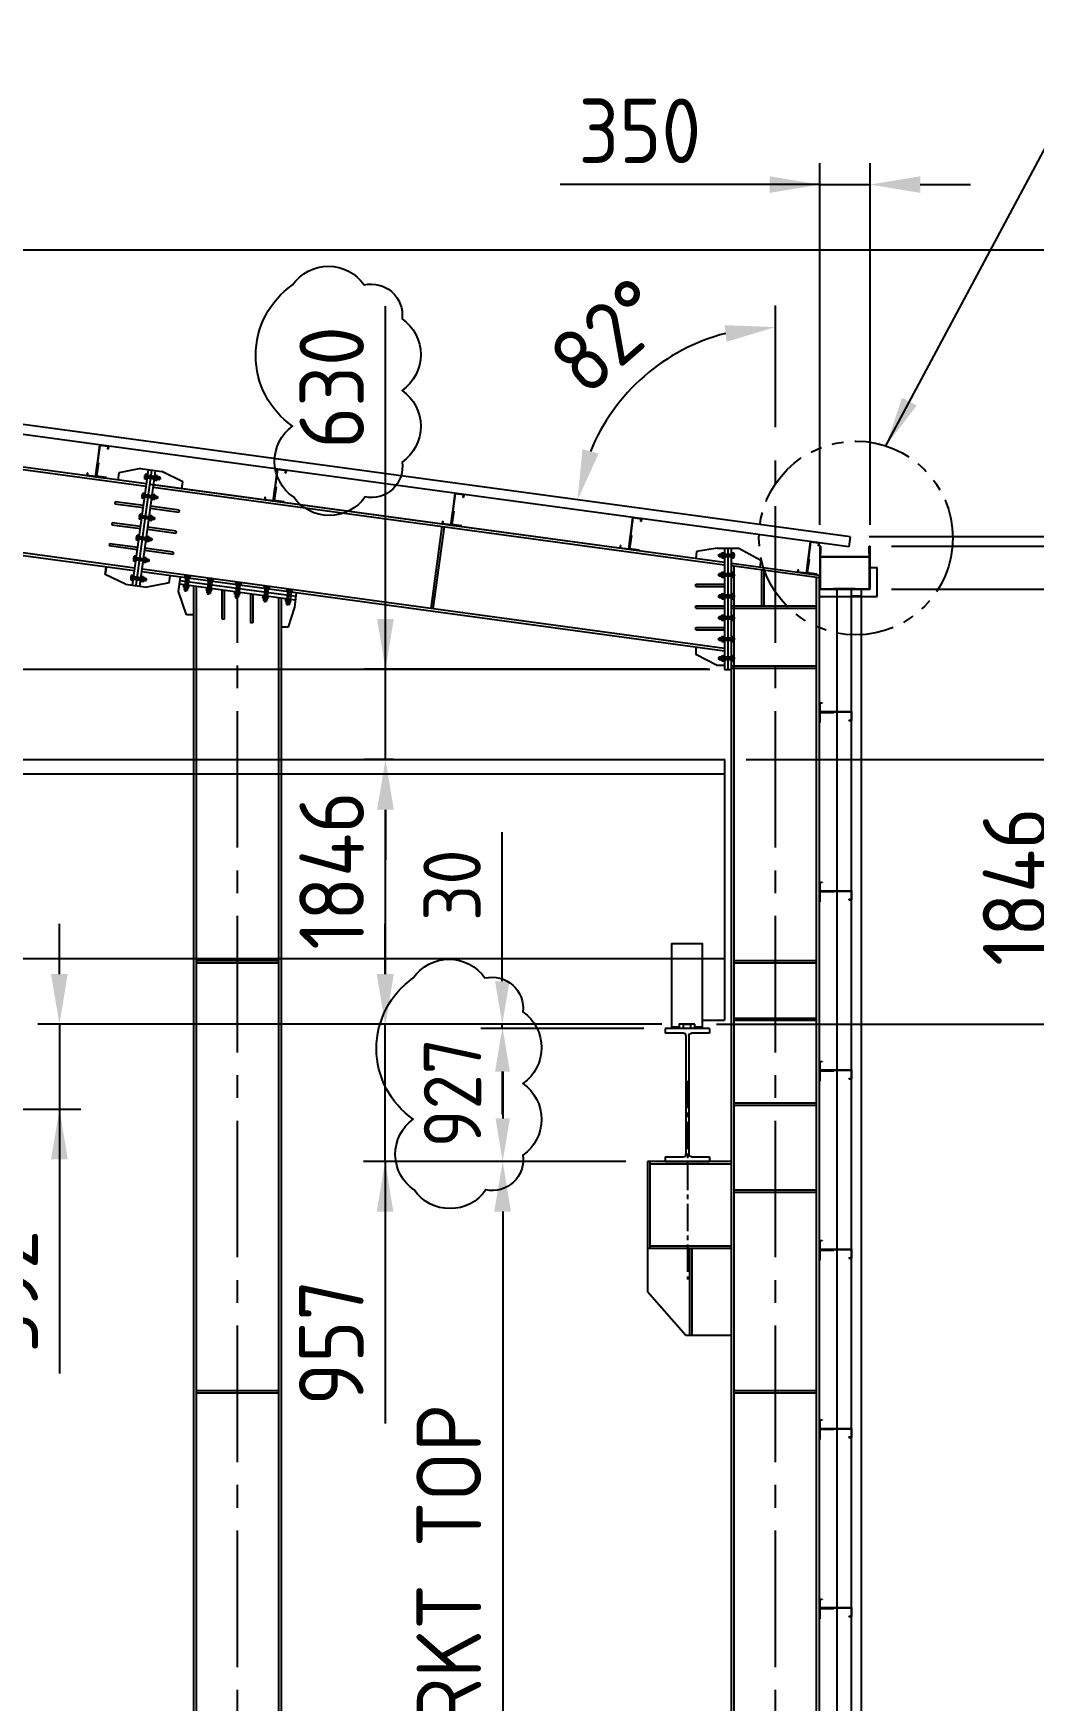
# Model space of a CAD drawing. Header units: millimetres. Extents: x -1055 to 11244, y -20673 to 2560.
# Drawn here: x -426.7 to -356.9, y 2319.3 to 2435.6 of the extents above; entities that cross this region are included whole.
import ezdxf

# ---------------------------------------------------------------- set-up
doc = ezdxf.new("R2010")
doc.units = ezdxf.units.MM
doc.linetypes.add('CENTER2', pattern=[28.575, 19.05, -3.175, 3.175, -3.175])
doc.linetypes.add('PHANTOM2', pattern=[31.75, 15.875, -3.175, 3.175, -3.175, 3.175, -3.175])
doc.layers.add('MAIN-1', color=7, linetype='Continuous')
doc.layers.add('MAIN-2', color=7, linetype='Continuous')
doc.styles.add('ACISOTS', font='isocp.shx')
doc.styles.get("Standard").update_dxf_attribs({"font": 'arial.ttf'})
doc.dimstyles.new('ISO-25', dxfattribs={"dimtxt": 4, "dimasz": 3.5, "dimexe": 1.5, "dimexo": 1.5, "dimgap": 1.5, "dimtad": 1, "dimtxsty": 'Standard', "dimcen": 0, "dimadec": 0, "dimazin": 0, "dimtfac": 1, "dimtmove": 0, "dimatfit": 3, "dimfxl": 1, "dimarcsym": 0})

# ---------------------------------------------------------------- blocks, each defined once
blk = doc.blocks.new('A$7E962F10107A')
for p, q in [((60, 2.5), (60, 225)), ((60, 225), (122.5, 225)), ((62.5, 0), (62.5, 222.5)), ((62.5, 222.5), (120, 222.5)), ((120, 205), (120, 222.5)), ((120, 205), (122.5, 205)), ((122.5, 205), (122.5, 225)), ((0, 0), (0, 20)), ((0, 20), (2.5, 20)), ((0, 0), (62.5, 0)), ((2.5, 20), (2.5, 2.5)), ((2.5, 2.5), (60, 2.5))]:
    blk.add_line(p, q)
blk = doc.blocks.new('A$7E964C333BE')
for p, q in [((0, 0), (0, 1.5)), ((0, 1.5), (2, 1.5)), ((0, 0), (0.12, 0)), ((2, 1.38), (0.12, 1.38)), ((0.12, 0), (0.12, 1.38)), ((2, 1.5), (2, 1.38))]:
    blk.add_line(p, q)
blk = doc.blocks.new('*D27977')
at = {"color": 0, "lineweight": -2}
for p, q in [((-515.43, 2420.49), (-296.1, 2420.49)), ((-297.6, 2253.99), (-297.6, 2416.99)), ((-355.43, 2250.49), (-296.1, 2250.49))]:
    blk.add_line(p, q, dxfattribs=at)
at = {"color": 0}
for points in [[(-297.02, 2416.99), (-298.19, 2416.99), (-297.6, 2420.49)], [(-298.19, 2253.99), (-297.02, 2253.99), (-297.6, 2250.49)]]:
    blk.add_solid(points, dxfattribs=at)
at = {"layer": 'Defpoints', "color": 0}
for p in [(-516.93, 2420.49), (-297.6, 2420.49), (-356.93, 2250.49)]:
    blk.add_point(p, dxfattribs=at)
at = {"color": 0, "insert": (-301.35, 2335.58), "char_height": 4.5, "attachment_point": 5, "rotation": 90, "style": 'ACISOTS'}
blk.add_mtext('17000', dxfattribs=at)
blk = doc.blocks.new('*D27978')
at = {"color": 0, "lineweight": -2}
for p, q in [((-368.39, 2400.49), (-309.79, 2400.49)), ((-311.29, 2253.99), (-311.29, 2396.99)), ((-355.43, 2250.49), (-309.79, 2250.49))]:
    blk.add_line(p, q, dxfattribs=at)
at = {"color": 0}
for points in [[(-310.7, 2396.99), (-311.87, 2396.99), (-311.29, 2400.49)], [(-311.87, 2253.99), (-310.7, 2253.99), (-311.29, 2250.49)]]:
    blk.add_solid(points, dxfattribs=at)
at = {"layer": 'Defpoints', "color": 0}
for p in [(-369.89, 2400.49), (-311.29, 2400.49), (-356.93, 2250.49)]:
    blk.add_point(p, dxfattribs=at)
at = {"color": 0, "insert": (-315.04, 2325.49), "char_height": 4.5, "attachment_point": 5, "rotation": 90, "style": 'ACISOTS'}
blk.add_mtext('15000', dxfattribs=at)
blk = doc.blocks.new('*D27982')
at = {"color": 0, "lineweight": -2}
blk.add_line((-374.93, 2408.12), (-374.93, 2416.6), dxfattribs=at)
blk.add_arc((-374.93, 2401.18), 13.92, 104.4413, 157.8121, dxfattribs=at)
at = {"color": 0}
for points in [[(-378.33, 2414.08), (-378.47, 2415.24), (-374.93, 2415.1)], [(-388.38, 2406.58), (-387.25, 2406.28), (-388.72, 2403.05)]]:
    blk.add_solid(points, dxfattribs=at)
at = {"layer": 'Defpoints', "color": 0}
for p in [(-516.93, 2420.49), (-381.34, 2413.53), (-374.93, 2406.62), (-369.72, 2400.47), (-374.93, 2250.21)]:
    blk.add_point(p, dxfattribs=at)
at = {"color": 0, "insert": (-386.55, 2414.49), "char_height": 4.5, "attachment_point": 5, "rotation": 41.1267, "style": 'ACISOTS'}
blk.add_mtext('82%%d', dxfattribs=at)
blk = doc.blocks.new('*D27986')
at = {"color": 0, "lineweight": -2}
for p, q in [((-376.96, 2384.94), (-334.21, 2384.94)), ((-335.71, 2381.44), (-335.71, 2253.99)), ((-334.57, 2250.49), (-334.21, 2250.49))]:
    blk.add_line(p, q, dxfattribs=at)
at = {"color": 0}
for points in [[(-335.12, 2381.44), (-336.29, 2381.44), (-335.71, 2384.94)], [(-336.29, 2253.99), (-335.12, 2253.99), (-335.71, 2250.49)]]:
    blk.add_solid(points, dxfattribs=at)
at = {"layer": 'Defpoints', "color": 0}
for p in [(-378.46, 2384.94), (-336.07, 2250.49), (-335.71, 2250.49)]:
    blk.add_point(p, dxfattribs=at)
at = {"color": 0, "insert": (-339.46, 2322.99), "char_height": 4.5, "attachment_point": 5, "rotation": 90, "style": 'ACISOTS'}
blk.add_mtext('13445 CRANE TOP', dxfattribs=at)
blk = doc.blocks.new('*D27990')
at = {"color": 0, "lineweight": -2}
for p, q in [((-379.49, 2391.23), (-471.12, 2391.23)), ((-469.62, 2387.73), (-469.62, 2254.79)), ((-467.18, 2251.29), (-471.12, 2251.29))]:
    blk.add_line(p, q, dxfattribs=at)
at = {"color": 0}
for points in [[(-469.03, 2387.73), (-470.2, 2387.73), (-469.62, 2391.23)], [(-470.2, 2254.79), (-469.03, 2254.79), (-469.62, 2251.29)]]:
    blk.add_solid(points, dxfattribs=at)
at = {"layer": 'Defpoints', "color": 0}
for p in [(-377.99, 2391.23), (-469.62, 2251.29), (-465.68, 2251.29)]:
    blk.add_point(p, dxfattribs=at)
at = {"color": 0, "insert": (-473.37, 2320.87), "char_height": 4.5, "attachment_point": 5, "rotation": 90, "style": 'ACISOTS'}
blk.add_mtext('13993 CLEAR  HEIGHT', dxfattribs=at)
blk = doc.blocks.new('*D27991')
at = {"color": 0, "lineweight": -2}
for p, q in [((-379.04, 2366.48), (-345.46, 2366.48)), ((-346.96, 2253.99), (-346.96, 2362.98)), ((-348.96, 2250.49), (-345.46, 2250.49))]:
    blk.add_line(p, q, dxfattribs=at)
at = {"color": 0}
for points in [[(-346.37, 2362.98), (-347.54, 2362.98), (-346.96, 2366.48)], [(-347.54, 2253.99), (-346.37, 2253.99), (-346.96, 2250.49)]]:
    blk.add_solid(points, dxfattribs=at)
at = {"layer": 'Defpoints', "color": 0}
for p in [(-380.54, 2366.48), (-346.96, 2366.48), (-350.46, 2250.49)]:
    blk.add_point(p, dxfattribs=at)
at = {"color": 0, "insert": (-350.71, 2322.54), "char_height": 4.5, "attachment_point": 5, "rotation": 90, "style": 'ACISOTS'}
blk.add_mtext('11599 TOP OF RAIL', dxfattribs=at)
blk = doc.blocks.new('*D27992')
at = {"color": 0, "lineweight": -2}
for p, q in [((-376.96, 2384.94), (-345.46, 2384.94)), ((-346.96, 2369.98), (-346.96, 2381.44)), ((-379.04, 2366.48), (-345.46, 2366.48))]:
    blk.add_line(p, q, dxfattribs=at)
at = {"color": 0}
for points in [[(-346.37, 2381.44), (-347.54, 2381.44), (-346.96, 2384.94)], [(-347.54, 2369.98), (-346.37, 2369.98), (-346.96, 2366.48)]]:
    blk.add_solid(points, dxfattribs=at)
at = {"layer": 'Defpoints', "color": 0}
for p in [(-378.46, 2384.94), (-346.96, 2384.94), (-380.54, 2366.48)]:
    blk.add_point(p, dxfattribs=at)
at = {"color": 0, "insert": (-354.46, 2376.08), "char_height": 4.5, "attachment_point": 5, "rotation": 90, "style": 'ACISOTS'}
blk.add_mtext('1846\\PCRANE', dxfattribs=at)
blk = doc.blocks.new('*D27996')
at = {"color": 0, "lineweight": -2}
for p, q in [((-424.84, 2369.98), (-424.84, 2373.48)), ((-383.14, 2366.48), (-426.34, 2366.48)), ((-424.84, 2366.48), (-424.84, 2360.56)), ((-445.46, 2360.56), (-423.34, 2360.56)), ((-424.84, 2360.56), (-424.84, 2342.11)), ((-424.84, 2357.06), (-424.84, 2353.56))]:
    blk.add_line(p, q, dxfattribs=at)
at = {"color": 0}
for points in [[(-425.43, 2369.98), (-424.26, 2369.98), (-424.84, 2366.48)], [(-424.26, 2357.06), (-425.43, 2357.06), (-424.84, 2360.56)]]:
    blk.add_solid(points, dxfattribs=at)
at = {"layer": 'Defpoints', "color": 0}
for p in [(-381.64, 2366.48), (-446.96, 2360.56), (-424.84, 2360.56)]:
    blk.add_point(p, dxfattribs=at)
at = {"color": 0, "insert": (-428.59, 2347.81), "char_height": 4.5, "attachment_point": 5, "rotation": 90, "style": 'ACISOTS'}
blk.add_mtext('592', dxfattribs=at)
blk = doc.blocks.new('*D28001')
at = {"color": 0, "lineweight": -2}
for p, q in [((-385.35, 2356.91), (-395.44, 2356.91)), ((-393.94, 2353.41), (-393.94, 2253.99)), ((-380.43, 2250.49), (-395.44, 2250.49))]:
    blk.add_line(p, q, dxfattribs=at)
at = {"color": 0}
for points in [[(-393.36, 2353.41), (-394.53, 2353.41), (-393.94, 2356.91)], [(-394.53, 2253.99), (-393.36, 2253.99), (-393.94, 2250.49)]]:
    blk.add_solid(points, dxfattribs=at)
at = {"layer": 'Defpoints', "color": 0}
for p in [(-383.85, 2356.91), (-393.94, 2250.49), (-378.93, 2250.49)]:
    blk.add_point(p, dxfattribs=at)
at = {"color": 0, "insert": (-397.69, 2309.6), "char_height": 4.5, "attachment_point": 5, "rotation": 90, "style": 'ACISOTS'}
blk.add_mtext('10642 CRANE BRKT TOP', dxfattribs=at)
blk = doc.blocks.new('*D28003')
at = {"color": 0, "lineweight": -2}
for p, q in [((-401.56, 2384.94), (-403.61, 2384.94)), ((-402.11, 2369.98), (-402.11, 2381.44)), ((-382.84, 2366.48), (-403.61, 2366.48))]:
    blk.add_line(p, q, dxfattribs=at)
at = {"color": 0}
for points in [[(-401.53, 2381.44), (-402.7, 2381.44), (-402.11, 2384.94)], [(-402.7, 2369.98), (-401.53, 2369.98), (-402.11, 2366.48)]]:
    blk.add_solid(points, dxfattribs=at)
at = {"layer": 'Defpoints', "color": 0}
for p in [(-402.11, 2384.94), (-400.06, 2384.94), (-381.34, 2366.48)]:
    blk.add_point(p, dxfattribs=at)
at = {"color": 0, "insert": (-405.86, 2377.2), "char_height": 4.5, "attachment_point": 5, "rotation": 90, "style": 'ACISOTS'}
blk.add_mtext('1846', dxfattribs=at)
blk = doc.blocks.new('*D28005')
at = {"color": 0, "lineweight": -2}
for p, q in [((-402.11, 2391.24), (-402.11, 2416.57)), ((-402.11, 2394.74), (-402.11, 2398.24)), ((-379.71, 2391.24), (-403.61, 2391.24)), ((-402.11, 2384.94), (-402.11, 2391.24)), ((-401.62, 2384.94), (-403.61, 2384.94)), ((-402.11, 2381.44), (-402.11, 2377.94))]:
    blk.add_line(p, q, dxfattribs=at)
at = {"color": 0}
for points in [[(-402.7, 2394.74), (-401.53, 2394.74), (-402.11, 2391.24)], [(-401.53, 2381.44), (-402.7, 2381.44), (-402.11, 2384.94)]]:
    blk.add_solid(points, dxfattribs=at)
at = {"layer": 'Defpoints', "color": 0}
for p in [(-402.11, 2391.24), (-378.21, 2391.24), (-400.12, 2384.94)]:
    blk.add_point(p, dxfattribs=at)
at = {"color": 0, "insert": (-405.86, 2410.89), "char_height": 4.5, "attachment_point": 5, "rotation": 90, "style": 'ACISOTS'}
blk.add_mtext('630', dxfattribs=at)
blk = doc.blocks.new('*D28007')
at = {"color": 0, "lineweight": -2}
for p, q in [((-384.1, 2366.18), (-395.44, 2366.18)), ((-393.94, 2363.18), (-393.94, 2359.91)), ((-385.83, 2356.91), (-395.44, 2356.91))]:
    blk.add_line(p, q, dxfattribs=at)
at = {"color": 0}
for points in [[(-393.44, 2363.18), (-394.44, 2363.18), (-393.94, 2366.18)], [(-394.44, 2359.91), (-393.44, 2359.91), (-393.94, 2356.91)]]:
    blk.add_solid(points, dxfattribs=at)
at = {"layer": 'Defpoints', "color": 0}
for p in [(-382.6, 2366.18), (-393.94, 2356.91), (-384.33, 2356.91)]:
    blk.add_point(p, dxfattribs=at)
at = {"color": 0, "insert": (-397.44, 2361.7), "char_height": 4, "attachment_point": 5, "rotation": 90, "style": 'ACISOTS'}
blk.add_mtext('927', dxfattribs=at)
blk = doc.blocks.new('*D28009')
at = {"color": 0, "lineweight": -2}
for p, q in [((-402.14, 2369.98), (-402.14, 2373.48)), ((-383.14, 2366.48), (-403.64, 2366.48)), ((-402.14, 2356.91), (-402.14, 2366.48)), ((-385.35, 2356.91), (-403.64, 2356.91)), ((-402.14, 2356.91), (-402.14, 2338.63)), ((-402.14, 2353.41), (-402.14, 2349.91))]:
    blk.add_line(p, q, dxfattribs=at)
at = {"color": 0}
for points in [[(-402.72, 2369.98), (-401.56, 2369.98), (-402.14, 2366.48)], [(-401.56, 2353.41), (-402.72, 2353.41), (-402.14, 2356.91)]]:
    blk.add_solid(points, dxfattribs=at)
at = {"layer": 'Defpoints', "color": 0}
for p in [(-402.14, 2366.48), (-381.64, 2366.48), (-383.85, 2356.91)]:
    blk.add_point(p, dxfattribs=at)
at = {"color": 0, "insert": (-405.89, 2344.27), "char_height": 4.5, "attachment_point": 5, "rotation": 90, "style": 'ACISOTS'}
blk.add_mtext('957', dxfattribs=at)
blk = doc.blocks.new('*D28010')
at = {"color": 0, "lineweight": -2}
for p, q in [((-393.97, 2369.48), (-393.97, 2379.88)), ((-383.14, 2366.48), (-395.47, 2366.48)), ((-393.97, 2366.18), (-393.97, 2366.48)), ((-384.1, 2366.18), (-395.47, 2366.18)), ((-393.97, 2363.18), (-393.97, 2360.18))]:
    blk.add_line(p, q, dxfattribs=at)
at = {"color": 0}
for points in [[(-394.47, 2369.48), (-393.47, 2369.48), (-393.97, 2366.48)], [(-393.47, 2363.18), (-394.47, 2363.18), (-393.97, 2366.18)]]:
    blk.add_solid(points, dxfattribs=at)
at = {"layer": 'Defpoints', "color": 0}
for p in [(-393.97, 2366.48), (-381.64, 2366.48), (-382.6, 2366.18)]:
    blk.add_point(p, dxfattribs=at)
at = {"color": 0, "insert": (-397.47, 2376.18), "char_height": 4, "attachment_point": 5, "rotation": 90, "style": 'ACISOTS'}
blk.add_mtext('30', dxfattribs=at)
blk = doc.blocks.new('A$7E9618111B23AC')
at = {"layer": 'MAIN-1'}
for p, q in [((0, 15), (4, 16)), ((0, 15), (1, 15)), ((0, 1), (0, 15)), ((1, 1), (0, 1)), ((4, 0), (0, 1)), ((1, 15), (1, 15)), ((1, 15), (1, 15)), ((1, 15), (2, 15)), ((2, 1), (1, 1)), ((1, 1), (1, 1)), ((1, 1), (1, 1)), ((2, 15), (2, 15)), ((2, 15), (3, 15)), ((3, 1), (2, 1)), ((2, 1), (2, 1)), ((3, 15), (3, 15)), ((3, 15), (4, 15)), ((4, 1), (3, 1)), ((3, 1), (3, 1)), ((31, 16), (4, 16)), ((4, 15), (4, 15)), ((4, 15), (5, 15)), ((5, 1), (4, 1)), ((4, 1), (4, 1)), ((4, 0), (31, 0)), ((5, 15), (5, 15)), ((5, 15), (5, 15)), ((5, 15), (6, 15)), ((6, 1), (5, 1)), ((5, 1), (5, 1)), ((5, 1), (5, 1)), ((6, 15), (6, 15)), ((6, 15), (7, 15)), ((7, 1), (6, 1)), ((6, 1), (6, 1)), ((7, 15), (7, 15)), ((7, 15), (8, 15)), ((8, 1), (7, 1)), ((7, 1), (7, 1)), ((8, 15), (8, 15)), ((8, 15), (9, 15)), ((9, 1), (8, 1)), ((8, 1), (8, 1)), ((9, 1), (9, 15)), ((9, 15), (10, 15)), ((10, 1), (9, 1)), ((10, 15), (11, 15)), ((11, 1), (10, 1)), ((11, 15), (12, 15)), ((12, 1), (11, 1)), ((12, 15), (13, 15)), ((13, 1), (12, 1)), ((13, 15), (13, 15)), ((13, 15), (14, 15)), ((14, 1), (13, 1)), ((13, 1), (13, 1)), ((14, 15), (15, 15)), ((15, 1), (14, 1)), ((15, 15), (16, 15)), ((16, 1), (15, 1)), ((16, 15), (17, 15)), ((17, 1), (16, 1)), ((17, 15), (18, 15)), ((18, 1), (17, 1)), ((18, 15), (19, 15)), ((19, 1), (18, 1)), ((19, 15), (19, 15)), ((19, 15), (20, 15)), ((20, 1), (19, 1)), ((19, 1), (19, 1)), ((20, 15), (21, 15)), ((21, 1), (20, 1)), ((21, 15), (22, 15)), ((22, 1), (21, 1)), ((22, 15), (23, 15)), ((23, 1), (22, 1)), ((23, 15), (24, 15)), ((24, 1), (23, 1)), ((24, 15), (25, 15)), ((25, 1), (24, 1)), ((25, 15), (26, 15)), ((26, 1), (25, 1)), ((26, 15), (26, 15)), ((26, 15), (27, 15)), ((26, 1), (26, 15)), ((27, 1), (26, 1)), ((26, 1), (26, 1)), ((27, 15), (27, 15)), ((27, 15), (28, 15)), ((28, 1), (27, 1)), ((27, 1), (27, 1)), ((28, 15), (28, 15)), ((28, 15), (29, 15)), ((29, 1), (28, 1)), ((28, 1), (28, 1)), ((29, 15), (29, 15)), ((29, 15), (30, 15)), ((30, 1), (29, 1)), ((29, 1), (29, 1)), ((30, 15), (30, 15)), ((30, 15), (31, 15)), ((31, 1), (30, 1)), ((30, 1), (30, 1)), ((31, 16), (35, 15)), ((31, 15), (31, 15)), ((31, 15), (31, 15)), ((31, 15), (32, 15)), ((35, 1), (31, 0)), ((32, 1), (31, 1)), ((31, 1), (31, 1)), ((31, 1), (31, 1)), ((32, 15), (32, 15)), ((32, 15), (33, 15)), ((33, 1), (32, 1)), ((32, 1), (32, 1)), ((33, 15), (33, 15)), ((33, 15), (34, 15)), ((34, 1), (33, 1)), ((33, 1), (33, 1)), ((34, 15), (34, 15)), ((34, 15), (35, 15)), ((35, 1), (34, 1)), ((34, 1), (34, 1)), ((35, 1), (35, 15))]:
    blk.add_line(p, q, dxfattribs=at)
at = {"layer": 'MAIN-2'}
for p, q in [((1, 15), (0, 15)), ((0, 1), (1, 1)), ((2, 15), (1, 15)), ((1, 15), (1, 15)), ((1, 15), (1, 15)), ((1, 1), (1, 1)), ((1, 1), (1, 1)), ((1, 1), (2, 1)), ((3, 15), (2, 15)), ((2, 15), (2, 15)), ((2, 1), (2, 1)), ((2, 1), (3, 1)), ((4, 15), (3, 15)), ((3, 15), (3, 15)), ((3, 1), (3, 1)), ((3, 1), (4, 1)), ((5, 15), (4, 15)), ((4, 15), (4, 15)), ((4, 1), (4, 1)), ((4, 1), (5, 1)), ((6, 15), (5, 15)), ((5, 15), (5, 15)), ((5, 15), (5, 15)), ((5, 1), (5, 1)), ((5, 1), (5, 1)), ((5, 1), (6, 1)), ((7, 15), (6, 15)), ((6, 15), (6, 15)), ((6, 1), (6, 1)), ((6, 1), (7, 1)), ((9, 15), (7, 16)), ((8, 15), (7, 15)), ((7, 15), (7, 15)), ((7, 0), (9, 1)), ((7, 1), (7, 1)), ((7, 1), (8, 1)), ((9, 15), (8, 15)), ((8, 15), (8, 15)), ((8, 1), (8, 1)), ((8, 1), (9, 1)), ((26, 15), (9, 15)), ((9, 1), (9, 15)), ((10, 15), (9, 15)), ((9, 15), (26, 15)), ((9, 1), (9, 15)), ((26, 1), (9, 1)), ((9, 1), (10, 1)), ((9, 1), (26, 1)), ((11, 15), (10, 15)), ((10, 1), (11, 1)), ((12, 15), (11, 15)), ((11, 1), (12, 1)), ((13, 15), (12, 15)), ((12, 1), (13, 1)), ((14, 15), (13, 15)), ((13, 15), (13, 15)), ((13, 1), (13, 1)), ((13, 1), (14, 1)), ((15, 15), (14, 15)), ((14, 1), (15, 1)), ((16, 15), (15, 15)), ((15, 1), (16, 1)), ((17, 15), (16, 15)), ((16, 1), (17, 1)), ((18, 15), (17, 15)), ((17, 1), (18, 1)), ((19, 15), (18, 15)), ((18, 1), (19, 1)), ((20, 15), (19, 15)), ((19, 15), (19, 15)), ((19, 1), (19, 1)), ((19, 1), (20, 1)), ((21, 15), (20, 15)), ((20, 1), (21, 1)), ((22, 15), (21, 15)), ((21, 1), (22, 1)), ((23, 15), (22, 15)), ((22, 1), (23, 1)), ((24, 15), (23, 15)), ((23, 1), (24, 1)), ((25, 15), (24, 15)), ((24, 1), (25, 1)), ((26, 15), (25, 15)), ((25, 1), (26, 1)), ((27, 16), (26, 15)), ((26, 15), (26, 1)), ((27, 15), (26, 15)), ((26, 15), (26, 15)), ((26, 1), (26, 15)), ((26, 1), (27, 0)), ((26, 1), (26, 1)), ((26, 1), (27, 1)), ((28, 15), (27, 15)), ((27, 15), (27, 15)), ((27, 1), (27, 1)), ((27, 1), (28, 1)), ((29, 15), (28, 15)), ((28, 15), (28, 15)), ((28, 1), (28, 1)), ((28, 1), (29, 1)), ((30, 15), (29, 15)), ((29, 15), (29, 15)), ((29, 1), (29, 1)), ((29, 1), (30, 1)), ((31, 15), (30, 15)), ((30, 15), (30, 15)), ((30, 1), (30, 1)), ((30, 1), (31, 1)), ((32, 15), (31, 15)), ((31, 15), (31, 15)), ((31, 15), (31, 15)), ((31, 1), (31, 1)), ((31, 1), (31, 1)), ((31, 1), (32, 1)), ((33, 15), (32, 15)), ((32, 15), (32, 15)), ((32, 1), (32, 1)), ((32, 1), (33, 1)), ((34, 15), (33, 15)), ((33, 15), (33, 15)), ((33, 1), (33, 1)), ((33, 1), (34, 1)), ((35, 15), (34, 15)), ((34, 15), (34, 15)), ((34, 1), (34, 1)), ((34, 1), (35, 1))]:
    blk.add_line(p, q, dxfattribs=at)
blk = doc.blocks.new('A$7E9618112B2D312')
at = {"layer": 'MAIN-1'}
for p, q in [((0, 32), (1, 35)), ((0, 32), (0, 33)), ((0, 33), (1, 33)), ((0, 31), (0, 32)), ((0, 32), (0, 32)), ((0, 32), (0, 32)), ((0, 32), (0, 30)), ((0, 30), (0, 31)), ((0, 31), (0, 31)), ((0, 30), (0, 17)), ((0, 29), (0, 30)), ((0, 30), (0, 30)), ((0, 28), (0, 29)), ((0, 29), (0, 29)), ((0, 29), (0, 29)), ((1, 27), (0, 28)), ((0, 28), (0, 28)), ((0, 22), (1, 23)), ((0, 21), (0, 22)), ((0, 20), (0, 21)), ((0, 21), (0, 21)), ((0, 19), (0, 20)), ((0, 18), (0, 19)), ((0, 17), (0, 18)), ((0, 16), (0, 17)), ((0, 17), (0, 4)), ((0, 15), (0, 16)), ((0, 16), (0, 16)), ((0, 14), (0, 15)), ((0, 13), (0, 14)), ((0, 12), (0, 13)), ((1, 11), (0, 12)), ((0, 6), (0, 7)), ((0, 7), (1, 7)), ((0, 5), (0, 6)), ((0, 6), (0, 6)), ((0, 6), (0, 6)), ((0, 4), (0, 5)), ((0, 5), (0, 5)), ((0, 4), (0, 2)), ((0, 3), (0, 4)), ((0, 4), (0, 4)), ((0, 2), (0, 3)), ((0, 3), (0, 3)), ((0, 3), (0, 3)), ((1, 0), (0, 2)), ((1, 1), (0, 2)), ((0, 2), (0, 2)), ((1, 34), (1, 35)), ((12, 35), (1, 35)), ((1, 33), (1, 34)), ((1, 34), (1, 34)), ((1, 26), (1, 27)), ((1, 27), (1, 27)), ((1, 25), (1, 26)), ((1, 26), (1, 26)), ((12, 26), (1, 26)), ((1, 24), (1, 25)), ((1, 23), (1, 24)), ((1, 10), (1, 11)), ((1, 11), (1, 11)), ((1, 9), (1, 10)), ((1, 8), (1, 9)), ((12, 9), (1, 9)), ((1, 7), (1, 8)), ((1, 8), (1, 8)), ((1, 0), (1, 1)), ((1, 1), (1, 1)), ((1, 0), (1, 0)), ((12, 0), (1, 0)), ((12, 26), (12, 35)), ((12, 31), (12, 32)), ((12, 31), (12, 31)), ((12, 31), (12, 3)), ((12, 31), (12, 3)), ((12, 9), (12, 26)), ((12, 0), (12, 9)), ((12, 3), (12, 3)), ((12, 3), (12, 3)), ((14, 27), (13, 27)), ((13, 27), (13, 17)), ((13, 17), (13, 7)), ((13, 7), (14, 7)), ((15, 26), (14, 27)), ((14, 27), (14, 7)), ((14, 7), (15, 9)), ((101, 27), (15, 27)), ((15, 27), (15, 7)), ((15, 7), (101, 7)), ((102, 26), (101, 27)), ((101, 27), (101, 7)), ((101, 7), (102, 9)), ((102, 26), (102, 9))]:
    blk.add_line(p, q, dxfattribs=at)
for centre, start, end in [((13, 28), 180, 270), ((13, 7), 90, 180)]:
    blk.add_arc(centre, 0.8, start, end, dxfattribs=at)
at = {"layer": 'MAIN-2'}
for p, q in [((1, 33), (0, 33)), ((0, 33), (0, 32)), ((0, 32), (0, 32)), ((0, 32), (0, 32)), ((0, 32), (0, 31)), ((0, 31), (0, 31)), ((0, 31), (0, 30)), ((0, 30), (0, 30)), ((0, 30), (0, 29)), ((0, 29), (0, 29)), ((0, 29), (0, 29)), ((0, 29), (0, 28)), ((0, 28), (0, 28)), ((0, 28), (1, 27)), ((1, 23), (0, 22)), ((0, 22), (0, 21)), ((0, 21), (0, 21)), ((0, 21), (0, 20)), ((0, 20), (0, 19)), ((0, 19), (0, 18)), ((0, 18), (0, 17)), ((0, 17), (0, 16)), ((0, 16), (0, 16)), ((0, 16), (0, 15)), ((0, 15), (0, 14)), ((0, 14), (0, 13)), ((0, 13), (0, 12)), ((0, 12), (1, 11)), ((1, 7), (0, 7)), ((0, 7), (0, 6)), ((0, 6), (0, 6)), ((0, 6), (0, 6)), ((0, 6), (0, 5)), ((0, 5), (0, 5)), ((0, 5), (0, 4)), ((0, 4), (0, 4)), ((0, 4), (0, 3)), ((0, 3), (0, 3)), ((0, 3), (0, 3)), ((0, 3), (0, 2)), ((0, 2), (0, 2)), ((0, 2), (1, 1)), ((1, 35), (1, 34)), ((1, 34), (1, 34)), ((1, 34), (1, 33)), ((1, 27), (1, 27)), ((1, 27), (1, 26)), ((1, 26), (1, 26)), ((1, 26), (1, 25)), ((12, 26), (1, 26)), ((1, 25), (1, 24)), ((1, 24), (1, 23)), ((1, 11), (1, 11)), ((1, 11), (1, 10)), ((1, 10), (1, 9)), ((1, 9), (1, 8)), ((12, 9), (1, 9)), ((1, 8), (1, 8)), ((1, 8), (1, 7)), ((1, 1), (1, 1)), ((1, 1), (1, 0)), ((1, 0), (1, 0)), ((12, 3), (12, 31)), ((13, 17), (13, 27)), ((13, 7), (13, 17)), ((14, 7), (14, 27)), ((101, 7), (101, 27))]:
    blk.add_line(p, q, dxfattribs=at)
blk = doc.blocks.new('A$7E9618112DD2D8')
for points in [[(16, 0), (12, 0), (12, 37), (16, 37)], [(69, 0), (66, 0), (66, 37), (69, 37)]]:
    blk.add_lwpolyline(points, close=True)
blk.add_blockref('A$7E9618112B2D312', (0, 1))
at = {"rotation": 90}
blk.add_blockref('A$7E9618111B23AC', (85, 1), dxfattribs=at)
blk = doc.blocks.new('A$7E96199382A383')
at = {"color": 3, "linetype": 'CENTER2', "ltscale": 0.25}
blk.add_line((1.21, 0.19), (0, 0.19), dxfattribs=at)
at = {"xscale": 0.01, "yscale": 0.01, "zscale": 0.01}
blk.add_blockref('A$7E9618112DD2D8', (0.09, 0), dxfattribs=at)
blk = doc.blocks.new('*D28835')
at = {"color": 0, "lineweight": -2}
for p, q in [((-341.52, 2399.82), (-341.52, 2417.92)), ((-341.52, 2403.32), (-341.52, 2406.82)), ((-366.83, 2399.82), (-340.02, 2399.82)), ((-341.52, 2399.82), (-341.52, 2396.82)), ((-366.83, 2396.82), (-340.02, 2396.82)), ((-341.52, 2393.32), (-341.52, 2389.82))]:
    blk.add_line(p, q, dxfattribs=at)
at = {"color": 0}
for points in [[(-342.11, 2403.32), (-340.94, 2403.32), (-341.52, 2399.82)], [(-340.94, 2393.32), (-342.11, 2393.32), (-341.52, 2396.82)]]:
    blk.add_solid(points, dxfattribs=at)
at = {"layer": 'Defpoints', "color": 0}
for p in [(-368.33, 2399.82), (-368.33, 2396.82), (-341.52, 2396.82)]:
    blk.add_point(p, dxfattribs=at)
at = {"color": 0, "insert": (-345.27, 2412.37), "char_height": 4.5, "attachment_point": 5, "rotation": 90, "style": 'ACISOTS'}
blk.add_mtext('300', dxfattribs=at)
blk = doc.blocks.new('*D28836')
at = {"color": 0, "lineweight": -2}
for p, q in [((-371.83, 2401.3), (-371.83, 2426.54)), ((-368.33, 2401.32), (-368.33, 2426.54)), ((-371.83, 2425.04), (-389.94, 2425.04)), ((-375.33, 2425.04), (-378.83, 2425.04)), ((-371.83, 2425.04), (-368.33, 2425.04)), ((-364.83, 2425.04), (-361.33, 2425.04))]:
    blk.add_line(p, q, dxfattribs=at)
at = {"color": 0}
for points in [[(-375.33, 2424.46), (-375.33, 2425.62), (-371.83, 2425.04)], [(-364.83, 2425.62), (-364.83, 2424.46), (-368.33, 2425.04)]]:
    blk.add_solid(points, dxfattribs=at)
at = {"layer": 'Defpoints', "color": 0}
for p in [(-368.33, 2425.04), (-371.83, 2399.8), (-368.33, 2399.82)]:
    blk.add_point(p, dxfattribs=at)
at = {"color": 0, "insert": (-384.38, 2428.79), "char_height": 4.5, "attachment_point": 5, "style": 'ACISOTS'}
blk.add_mtext('350', dxfattribs=at)
blk = doc.blocks.new('A$7E9A9D32B3B5')
at = {"color": 4}
for p, q in [((0, 926.6), (307.7, 926.6)), ((0, 926.6), (0, 894.6)), ((0, 894.6), (125, 894.6)), ((144.1, 875.5), (144.1, 51.1)), ((163.6, 875.5), (163.6, 51.1)), ((182.7, 894.6), (307.7, 894.6)), ((307.7, 926.6), (307.7, 894.6)), ((0, 32), (0, 0)), ((125, 32), (0, 32)), ((307.7, 0), (0, 0)), ((307.7, 32), (182.7, 32)), ((307.7, 32), (307.7, 0))]:
    blk.add_line(p, q, dxfattribs=at)
for centre, start, end in [((125, 875.5), 0, 90), ((125, 51.1), 270, 0)]:
    blk.add_arc(centre, 19.1, start, end, dxfattribs=at)
at = {"color": 4, "extrusion": (0, 0, -1)}
for centre, start, end in [((-182.7, 875.5), 0, 90), ((-182.7, 51.1), 270, 0)]:
    blk.add_arc(centre, 19.1, start, end, dxfattribs=at)
blk = doc.blocks.new('A$7E9A9F2DE370')
at = {"color": 6}
for p, q in [((0, 18.17), (276.9023, 18.17)), ((276.8766, 18.17), (276.8766, 0)), ((0, 17.17), (276.9023, 17.17)), ((0, 4.29), (276.9023, 4.29)), ((275.3251, 0), (276.8766, 0))]:
    blk.add_line(p, q, dxfattribs=at)

msp = doc.modelspace()

# ---------------------------------------------------------------- linework, layer by layer
for p, q in [((-369.721185, 2400.467564), (-516.926435, 2420.492496)), ((-369.81554, 2399.773952), (-516.928805, 2419.786371)), ((-418.803417, 2403.973837), (-516.678794, 2417.290018)), ((-418.777736, 2404.162598), (-516.676435, 2417.481952)), ((-419.577283, 2398.285838), (-516.676435, 2411.496412)), ((-419.602964, 2398.097077), (-516.676435, 2411.304157)), ((-420.692309, 2404.926895), (-420.759584, 2404.431441)), ((-419.193659, 2405.227996), (-420.689677, 2404.945264)), ((-419.737775, 2397.106206), (-418.642959, 2405.153219)), ((-419.490057, 2397.072503), (-418.395232, 2405.119582)), ((-419.242339, 2397.038801), (-418.147506, 2405.085944)), ((-419.193659, 2405.227996), (-417.707299, 2405.026171)), ((-418.698205, 2405.160721), (-418.202752, 2405.093446)), ((-416.233152, 2404.321007), (-417.707299, 2405.026171)), ((-378.487135, 2398.680965), (-418.530018, 2404.128895)), ((-378.487135, 2398.48871), (-418.307981, 2403.906432)), ((-378.487135, 2398.680965), (-418.2823, 2404.095193)), ((-416.300557, 2403.825572), (-416.233152, 2404.321007)), ((-420.962449, 2402.940363), (-420.984019, 2402.781823)), ((-420.984019, 2402.781823), (-419.002276, 2402.512203)), ((-420.962449, 2402.940363), (-418.980706, 2402.670742)), ((-416.503528, 2402.333716), (-418.48527, 2402.603337)), ((-421.161308, 2401.478728), (-421.182877, 2401.320189)), ((-421.182877, 2401.320189), (-419.201135, 2401.050568)), ((-421.161308, 2401.478728), (-419.179565, 2401.209108)), ((-416.525097, 2402.175176), (-418.50684, 2402.444797)), ((-416.503528, 2402.333716), (-416.525097, 2402.175176)), ((-416.723956, 2400.713542), (-418.705699, 2400.983163)), ((-416.702386, 2400.872081), (-418.684129, 2401.141702)), ((-416.702386, 2400.872081), (-416.723956, 2400.713542)), ((-398.936478, 2395.477607), (-398.160253, 2401.182946)), ((-398.777938, 2395.456037), (-398.001713, 2401.161376)), ((-369.721185, 2400.467564), (-369.810758, 2399.773319)), ((-421.360167, 2400.017094), (-421.381736, 2399.858554)), ((-421.381736, 2399.858554), (-419.399994, 2399.588933)), ((-421.360167, 2400.017094), (-419.378424, 2399.747473)), ((-416.922815, 2399.251907), (-418.904558, 2399.521528)), ((-416.901245, 2399.410447), (-418.882988, 2399.680068)), ((-416.901245, 2399.410447), (-416.922815, 2399.251907)), ((-380.41973, 2399.448505), (-380.487135, 2398.953069)), ((-378.987135, 2399.680965), (-380.41973, 2399.448505)), ((-378.987135, 2399.680965), (-378.487135, 2399.680965)), ((-378.487135, 2399.680965), (-378.487135, 2391.227017)), ((-378.487135, 2399.680965), (-377.987135, 2399.680965)), ((-378.487135, 2399.680965), (-377.987135, 2399.680965)), ((-378.237135, 2399.680965), (-378.237135, 2391.227017)), ((-377.987135, 2391.50398), (-377.987135, 2399.680965)), ((-377.987135, 2399.680965), (-377.487135, 2399.680965)), ((-377.487135, 2399.680965), (-375.937987, 2398.838753)), ((-372.512681, 2399.936098), (-372.51605, 2399.911326)), ((-371.832767, 2399.816774), (-371.832767, 2396.815205)), ((-371.782767, 2399.816774), (-371.832767, 2399.816774)), ((-371.807767, 2399.791774), (-371.807767, 2396.840205)), ((-371.782767, 2399.316774), (-371.807767, 2399.316774)), ((-371.807767, 2399.112735), (-368.357571, 2399.112735)), ((-371.807767, 2399.087735), (-368.357571, 2399.087735)), ((-371.782767, 2399.816774), (-371.782767, 2399.316774)), ((-368.382571, 2399.816774), (-368.332571, 2399.816774)), ((-368.382571, 2399.316774), (-368.382571, 2399.816774)), ((-368.382571, 2399.316774), (-368.357571, 2399.316774)), ((-368.357571, 2396.840205), (-368.357571, 2399.791774)), ((-368.332571, 2396.815205), (-368.332571, 2399.816774)), ((-421.655407, 2397.847048), (-421.584707, 2398.366698)), ((-421.588, 2398.342492), (-421.655407, 2397.847048)), ((-421.655407, 2397.847048), (-421.588002, 2398.342483)), ((-420.233724, 2397.173681), (-421.655407, 2397.847048)), ((-378.487135, 2392.50317), (-419.107528, 2398.029672)), ((-378.487135, 2392.695425), (-419.081847, 2398.218433)), ((-377.987135, 2250.74247), (-377.987135, 2398.612938)), ((-371.865735, 2397.780107), (-377.987135, 2398.612938)), ((-377.987135, 2398.451464), (-377.965565, 2398.610004)), ((-371.887304, 2397.621568), (-377.987135, 2398.451464)), ((-377.796635, 2250.74247), (-377.796635, 2398.425546)), ((-375.937987, 2398.838753), (-376.005392, 2398.343317)), ((-375.888435, 2398.144163), (-375.888435, 2395.655545)), ((-375.728435, 2398.144163), (-375.888435, 2398.144163)), ((-375.728435, 2398.144163), (-375.728435, 2395.655545)), ((-368.332571, 2398.325989), (-367.832571, 2398.325989)), ((-367.832571, 2396.315205), (-367.832571, 2398.325989)), ((-420.233724, 2397.173681), (-418.747416, 2396.971465)), ((-417.193191, 2397.264616), (-418.746903, 2396.971396)), ((-417.193191, 2397.264616), (-417.125786, 2397.760051)), ((-416.545411, 2396.671877), (-416.410601, 2397.662749)), ((-415.987135, 2395.032503), (-416.545411, 2396.671877)), ((-408.374863, 2396.064861), (-416.478006, 2397.167313)), ((-408.341161, 2396.312579), (-416.444304, 2397.415031)), ((-415.487135, 2397.032503), (-415.487135, 2250.74247)), ((-415.296635, 2250.74247), (-415.296635, 2397.006585)), ((-413.486139, 2394.732081), (-413.486139, 2396.732081)), ((-413.326139, 2396.732081), (-413.486139, 2396.732081)), ((-413.326139, 2394.732081), (-413.326139, 2396.732081)), ((-380.487135, 2397.162696), (-378.487135, 2397.162696)), ((-380.487135, 2397.002696), (-380.487135, 2397.162696)), ((-380.487135, 2397.002696), (-378.487135, 2397.002696)), ((-372.056235, 2250.74247), (-372.056235, 2397.644551)), ((-371.865735, 2397.780107), (-371.887304, 2397.621568)), ((-371.865735, 2250.74247), (-371.865735, 2397.780107)), ((-371.865735, 2396.815205), (-368.332571, 2396.815205)), ((-371.807767, 2396.840205), (-368.357571, 2396.840205)), ((-370.865735, 2396.865205), (-369.365735, 2396.865205)), ((-370.865735, 2396.840205), (-370.865735, 2396.865205)), ((-370.615735, 2250.49247), (-370.615735, 2396.815205)), ((-369.615735, 2250.49247), (-369.615735, 2396.815205)), ((-369.365735, 2396.840205), (-369.365735, 2396.865205)), ((-368.915735, 2250.49247), (-368.915735, 2396.815205)), ((-411.526731, 2396.464641), (-411.526731, 2394.464641)), ((-411.526731, 2396.464641), (-411.366731, 2396.464641)), ((-411.366731, 2396.464641), (-411.366731, 2394.464641)), ((-409.556235, 2250.74247), (-409.556235, 2396.225589)), ((-409.365735, 2250.74247), (-409.365735, 2396.199671)), ((-408.865735, 2394.199671), (-408.442269, 2395.569425)), ((-408.442269, 2395.569425), (-408.307458, 2396.560297)), ((-380.487135, 2395.659042), (-378.487135, 2395.659042)), ((-380.487135, 2395.499042), (-380.487135, 2395.659042)), ((-380.487135, 2395.499042), (-378.487135, 2395.499042)), ((-377.987135, 2395.655545), (-372.056235, 2395.655545)), ((-377.987135, 2395.495545), (-372.056235, 2395.495545)), ((-371.865735, 2396.315205), (-367.832571, 2396.315205)), ((-368.915735, 2396.337444), (-369.615735, 2396.337444)), ((-415.487135, 2395.032503), (-415.987135, 2395.032503)), ((-413.326139, 2394.732081), (-413.486139, 2394.732081)), ((-411.366731, 2394.464641), (-411.526731, 2394.464641)), ((-409.365735, 2394.199671), (-408.865735, 2394.199671)), ((-380.487135, 2394.155367), (-378.487135, 2394.155367)), ((-380.487135, 2393.995367), (-380.487135, 2394.155367)), ((-380.487135, 2393.995367), (-378.487135, 2393.995367)), ((-380.468878, 2392.772791), (-380.468878, 2392.272791)), ((-378.987135, 2391.50317), (-380.468878, 2392.272791)), ((-378.487135, 2391.50317), (-378.987135, 2391.50317)), ((-378.487135, 2391.227017), (-377.987135, 2391.227017)), ((-377.987135, 2391.483521), (-372.056235, 2391.483521)), ((-377.987135, 2391.323521), (-372.056235, 2391.323521)), ((-409.556235, 2370.90247), (-415.296635, 2370.90247)), ((-409.556235, 2370.74247), (-415.296635, 2370.74247)), ((-372.064435, 2370.90247), (-377.788435, 2370.90247)), ((-372.064435, 2370.74247), (-377.788435, 2370.74247)), ((-377.788435, 2366.91247), (-372.064435, 2366.91247)), ((-377.788435, 2366.75247), (-372.064435, 2366.75247)), ((-377.788435, 2361.00247), (-372.064435, 2361.00247)), ((-377.788435, 2360.84247), (-372.064435, 2360.84247)), ((-377.987135, 2356.91247), (-383.852135, 2356.91247)), ((-383.852135, 2356.91247), (-383.852135, 2350.84247)), ((-383.692135, 2356.91247), (-383.692135, 2350.84247)), ((-383.692135, 2356.73947), (-377.987135, 2356.73947)), ((-377.788435, 2354.93247), (-372.064435, 2354.93247)), ((-377.788435, 2354.77247), (-372.064435, 2354.77247)), ((-377.987135, 2350.84247), (-383.852135, 2350.84247)), ((-383.852135, 2350.84247), (-383.852135, 2347.80747)), ((-383.692135, 2351.01547), (-377.987135, 2351.01547)), ((-380.919635, 2350.84247), (-380.919635, 2344.77247)), ((-380.759635, 2350.84247), (-380.759635, 2344.77247)), ((-381.182135, 2344.77247), (-383.852135, 2347.80747)), ((-377.987135, 2344.77247), (-381.182135, 2344.77247)), ((-409.556235, 2340.90247), (-415.296635, 2340.90247)), ((-372.064435, 2340.90247), (-377.788435, 2340.90247)), ((-409.556235, 2340.74247), (-415.296635, 2340.74247)), ((-372.064435, 2340.74247), (-377.788435, 2340.74247))]:
    msp.add_line(p, q)
at = {"color": 3, "linetype": 'CENTER2', "ltscale": 0.5}
for p, q in [((-374.926435, 2250.211607), (-374.926435, 2406.623912)), ((-412.426435, 2250.211607), (-412.426435, 2397.230159))]:
    msp.add_line(p, q, dxfattribs=at)
at = {"color": 3, "linetype": 'CENTER2', "ltscale": 0.1}
msp.add_line((-381.063935, 2362.536463), (-381.063935, 2348.686794), dxfattribs=at)
at = {"color": 1}
for points in [[(-408.592653, 2418.044496, -0.5206), (-403.592653, 2418.044496, -0.5206), (-400.952727, 2415.684422, -0.5206), (-400.952727, 2410.684422, -0.5206), (-400.952727, 2405.684422, -0.5206), (-403.527621, 2403.259316, -0.5206), (-408.527621, 2403.259316, -0.5206), (-408.592653, 2408.194283, -0.5206), (-408.592653, 2418.044496, -0.5206)], [(-400.175494, 2369.705954, -0.5206), (-395.175494, 2369.705954, -0.5206), (-392.535568, 2367.34588, -0.5206), (-392.535568, 2362.34588, -0.5206), (-392.535568, 2357.34588, -0.5206), (-395.110462, 2354.920774, -0.5206), (-400.110462, 2354.920774, -0.5206), (-400.175494, 2359.855742, -0.5206), (-400.175494, 2369.705954, -0.5206)]]:
    msp.add_lwpolyline(points, format="xyb", close=True, dxfattribs=at)
for points in [[(-380.539635, 2366.47847), (-381.639635, 2366.47847), (-381.639635, 2366.27847), (-382.139635, 2366.27847), (-382.139635, 2372.09947), (-380.039635, 2372.09947), (-380.039635, 2366.27847), (-380.539635, 2366.27847)], [(-380.839635, 2366.17847), (-381.339635, 2366.17847), (-381.339635, 2366.47847), (-380.839635, 2366.47847)]]:
    msp.add_lwpolyline(points, close=True)
at = {"color": 6, "linetype": 'PHANTOM2', "ltscale": 0.25}
msp.add_circle((-369.322104, 2400.392309), 6.753802, dxfattribs=at)

# ---------------------------------------------------------------- block references
for name, p, xscale, yscale, zscale, rotation in [('A$7E962F10107A', (-421.418024, 2406.792544), 0.01, 0.01, 0.01, 172.2523412440599), ('A$7E964C333BE', (-421.572716, 2404.542862), 0.5, 0.5, 0.5, 82.25234124413645), ('A$7E962F10107A', (-409.032131, 2405.107413), 0.01, 0.01, 0.01, 172.2523412440599), ('A$7E964C333BE', (-409.186824, 2402.857731), 0.5, 0.5, 0.5, 82.25234124413645), ('A$7E962F10107A', (-396.646239, 2403.422283), 0.01, 0.01, 0.01, 172.2523412440599), ('A$7E964C333BE', (-396.800931, 2401.172601), 0.5, 0.5, 0.5, 82.25234124413645), ('A$7E962F10107A', (-384.260346, 2401.737152), 0.01, 0.01, 0.01, 172.2523412440599), ('A$7E964C333BE', (-384.415039, 2399.48747), 0.5, 0.5, 0.5, 82.25234124413645), ('A$7E962F10107A', (-371.874453, 2400.052022), 0.01000000000000001, 0.01, 0.01, 172.2523412440279), ('A$7E964C333BE', (-372.029146, 2397.80234), 0.4999999999999988, 0.5, 0.5, 82.25234124410447), ('A$7E962F10107A', (-371.865735, 2388.89247), 0.01, 0.01, 0.01, 270.0000000000207), ('A$7E962F10107A', (-371.865735, 2376.39247), 0.01, 0.01, 0.01, 270.0000000000207), ('A$7E962F10107A', (-371.865735, 2363.89247), 0.01, 0.01, 0.01, 270.0000000000207), ('A$7E962F10107A', (-371.865735, 2351.39247), 0.01, 0.01, 0.01, 270.0000000000207), ('A$7E962F10107A', (-371.865735, 2338.89247), 0.01, 0.01, 0.01, 270.0000000000207), ('A$7E962F10107A', (-371.865735, 2326.39247), 0.01, 0.01, 0.01, 270.0000000000207)]:
    msp.add_blockref(name, p, dxfattribs=dict(xscale=xscale, yscale=yscale, zscale=zscale, rotation=rotation))
at = {"xscale": -1}
for p, rotation in [((-418.931469, 2404.874824), 172.252341244155), ((-419.1132, 2403.53908), 172.2523412445722), ((-419.312059, 2402.077446), 172.2523412445722), ((-419.510918, 2400.615811), 172.2523412445722), ((-419.709777, 2399.154177), 172.2523412445722), ((-419.891508, 2397.818433), 172.2523412441568), ((-415.698391, 2397.816489), 82.25369925013192), ((-414.110036, 2397.600389), 82.25369925013192), ((-412.142256, 2397.332668), 82.25369925013192), ((-410.177304, 2397.065332), 82.25369925013192), ((-408.58612, 2396.848848), 82.25369925013192)]:
    msp.add_blockref('A$7E96199382A383', p, dxfattribs=dict(at, rotation=rotation))
for p in [(-377.738789, 2398.995965), (-377.738789, 2397.640703), (-377.738789, 2396.145869), (-377.738789, 2394.642204), (-377.738789, 2393.160396), (-377.738789, 2391.81817)]:
    msp.add_blockref('A$7E96199382A383', p, dxfattribs=at)
for name, p, xscale, yscale, zscale in [('A$7E964C333BE', (-371.865735, 2387.51747), 0.5, 0.5, 0.5), ('A$7E964C333BE', (-371.865735, 2375.01747), 0.5, 0.5, 0.5), ('A$7E9A9D32B3B5', (-379.525435, 2356.91247), -0.01, 0.01, 0.01), ('A$7E964C333BE', (-371.865735, 2362.51747), 0.5, 0.5, 0.5), ('A$7E964C333BE', (-371.865735, 2350.01747), 0.5, 0.5, 0.5), ('A$7E964C333BE', (-371.865735, 2337.51747), 0.5, 0.5, 0.5), ('A$7E964C333BE', (-371.865735, 2325.01747), 0.5, 0.5, 0.5)]:
    msp.add_blockref(name, p, dxfattribs=dict(xscale=xscale, yscale=yscale, zscale=zscale))
msp.add_blockref('A$7E9A9F2DE370', (-655.364735, 2366.76847))

# ---------------------------------------------------------------- dimensions: what is measured, and where the dimension line sits
at = {"color": 3}
dim = msp.add_linear_dim(base=(-368.332571, 2425.040328), p1=(-371.832767, 2399.798376), p2=(-368.332571, 2399.816774), dimstyle='ISO-25', override={"dimtxt": 4.5, "dimdec": 0, "dimlfac": 100, "dimtxsty": 'ACISOTS'}, dxfattribs=at)
dim.commit()
dim.dimension.update_dxf_attribs({"geometry": '*D28836', "text_midpoint": (-384.384538, 2425.040328), "dimtype": 160})
for base, p1, p2, override, picture, middle in [((-297.602667, 2420.492496), (-356.926435, 2250.49247), (-516.926435, 2420.492496), {"dimtxt": 4.5, "dimdec": 0, "dimlfac": 100, "dimtxsty": 'ACISOTS'}, '*D27977', (-297.602667, 2335.575751)), ((-341.521971, 2396.815205), (-368.332571, 2399.816774), (-368.332571, 2396.815205), {"dimtxt": 4.5, "dimdec": 0, "dimlfac": 100, "dimtxsty": 'ACISOTS'}, '*D28835', (-341.521971, 2412.368545)), ((-402.114337, 2391.240484), (-400.123479, 2384.93847), (-378.211435, 2391.240484), {"dimtxt": 4.5, "dimdec": 0, "dimlfac": 100, "dimtxsty": 'ACISOTS'}, '*D28005', (-402.114337, 2410.888512)), ((-311.285356, 2400.49247), (-356.926435, 2250.49247), (-369.890301, 2400.49247), {"dimtxt": 4.5, "dimdec": 0, "dimlfac": 100, "dimtxsty": 'ACISOTS'}, '*D27978', (-311.285356, 2325.49247)), ((-402.114337, 2384.93847), (-381.339635, 2366.47847), (-400.059807, 2384.93847), {"dimtxt": 4.5, "dimdec": 0, "dimlfac": 100, "dimtxsty": 'ACISOTS'}, '*D28003', (-402.114337, 2377.198595)), ((-424.842253, 2360.556203), (-381.639635, 2366.47847), (-446.963692, 2360.556203), {"dimtxt": 4.5, "dimdec": 0, "dimlfac": 100, "dimtxsty": 'ACISOTS'}, '*D27996', (-424.842253, 2347.806946)), ((-402.140037, 2366.47847), (-383.852135, 2356.91247), (-381.639635, 2366.47847), {"dimtxt": 4.5, "dimdec": 0, "dimlfac": 100, "dimtxsty": 'ACISOTS'}, '*D28009', (-402.140037, 2344.269272)), ((-393.942604, 2356.91247), (-382.602435, 2366.17847), (-384.326435, 2356.91247), {"dimtxt": 4, "dimasz": 3, "dimdec": 0, "dimlfac": 100, "dimtxsty": 'ACISOTS'}, '*D28007', (-393.942604, 2361.700582))]:
    dim = msp.add_linear_dim(base=base, p1=p1, p2=p2, angle=90, dimstyle='ISO-25', override=override, dxfattribs=at)
    dim.commit()
    dim.dimension.update_dxf_attribs({"geometry": picture, "text_midpoint": middle, "dimtype": 160})
dim = msp.add_angular_dim_2l(base=(-381.337665, 2413.534778), line1=((-374.926435, 2250.211607), (-374.926435, 2406.623912)), line2=((-369.721185, 2400.467564), (-516.926435, 2420.492496)), dimstyle='ISO-25', override={"dimtxt": 4.5, "dimdec": 0, "dimlfac": 100, "dimtxsty": 'ACISOTS'}, dxfattribs=at)
dim.commit()
dim.dimension.update_dxf_attribs({"geometry": '*D27982', "text_midpoint": (-386.550764, 2414.488352)})
for base, p1, p2, text, picture, middle in [((-469.616069, 2251.29247), (-377.987135, 2391.227017), (-465.683135, 2251.29247), '<> CLEAR  HEIGHT', '*D27990', (-469.616069, 2320.866477)), ((-346.958024, 2384.93847), (-380.539635, 2366.47847), (-378.462435, 2384.93847), '<>\\PCRANE', '*D27992', (-346.958024, 2376.075711)), ((-335.707119, 2250.49247), (-378.462435, 2384.93847), (-336.068112, 2250.49247), '<> CRANE TOP', '*D27986', (-335.707119, 2322.99247)), ((-346.958024, 2366.47847), (-350.463289, 2250.49247), (-380.539635, 2366.47847), '<> TOP OF RAIL', '*D27991', (-346.958024, 2322.540238)), ((-393.942604, 2250.49247), (-383.852135, 2356.91247), (-378.926435, 2250.49247), '<> CRANE BRKT TOP', '*D28001', (-393.942604, 2309.599325))]:
    dim = msp.add_linear_dim(base=base, p1=p1, p2=p2, angle=90, text=text, dimstyle='ISO-25', override={"dimtxt": 4.5, "dimdec": 0, "dimlfac": 100, "dimtxsty": 'ACISOTS'}, dxfattribs=at)
    dim.commit()
    dim.dimension.update_dxf_attribs({"geometry": picture, "text_midpoint": middle, "dimtype": 160})
dim = msp.add_linear_dim(base=(-393.968304, 2366.47847), p1=(-382.602435, 2366.17847), p2=(-381.639635, 2366.47847), angle=90, dimstyle='ISO-25', override={"dimtxt": 4, "dimasz": 3, "dimdec": 0, "dimlfac": 100, "dimtxsty": 'ACISOTS'}, dxfattribs=at)
dim.commit()
dim.dimension.update_dxf_attribs({"geometry": '*D28010', "text_midpoint": (-397.468304, 2376.180045)})

# ---------------------------------------------------------------- leaders
at = {"color": 2}
msp.add_leader([(-367.233386, 2406.815011), (-348.992268, 2440.943715), (-334.92045, 2440.943715)], dimstyle='ISO-25', override={"dimgap": 1.5, "dimtad": 0}, dxfattribs=at)

doc.saveas('drawing.dxf')
